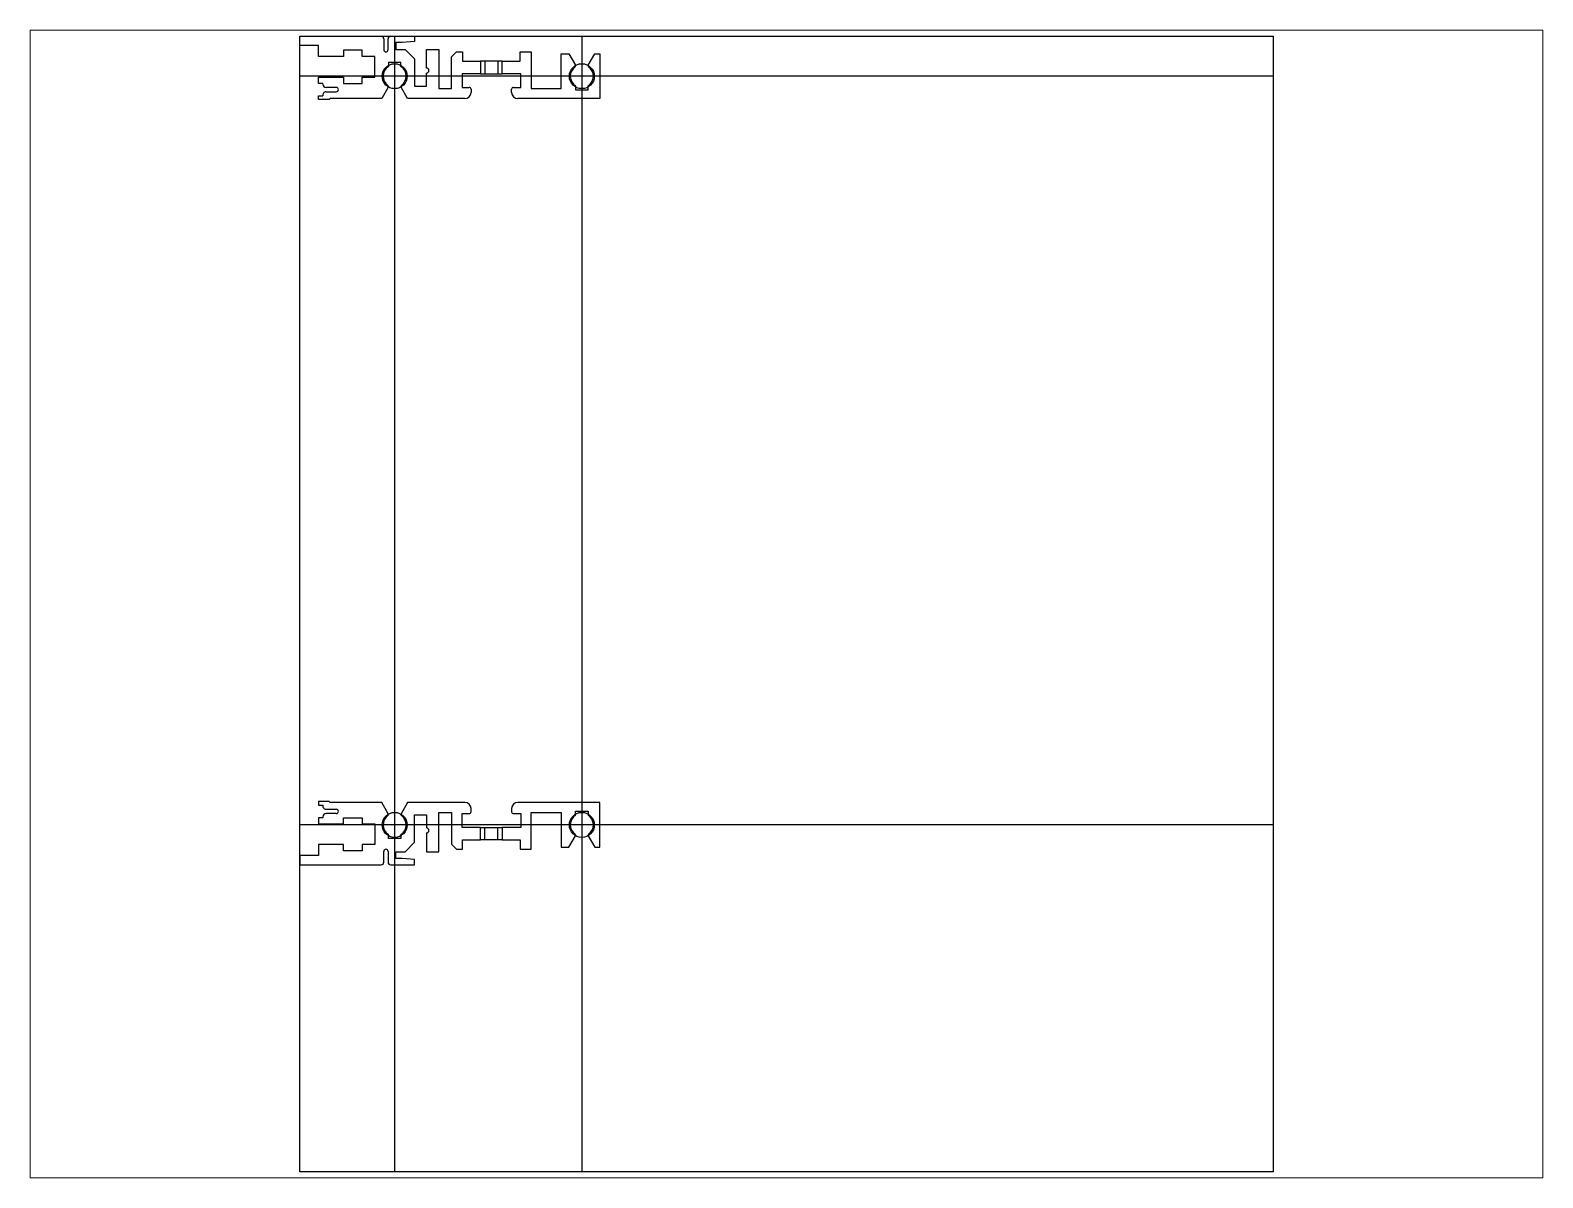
# Paper-space layout 'Layout1' of a CAD drawing. Header units: millimetres. Extents: x 26 to 231, y 20 to 176.
# The model-space entities are those that its viewports show. They can reach past a viewport. Long polylines and large blocks are cut down to what shows.
import ezdxf

# ---------------------------------------------------------------- set-up
doc = ezdxf.new("R2010")
doc.units = ezdxf.units.MM
doc.layers.add('Hole', color=7, linetype='Continuous')
doc.layers.add('TK1', color=4, linetype='Continuous', lineweight=25)

msp = doc.modelspace()

# ---------------------------------------------------------------- linework, layer by layer
for p, q in [((15.2, 182), (15.2, 0)), ((45.2, 182), (45.2, 0)), ((156, 175.6), (0, 175.6)), ((156, 55.6), (0, 55.6))]:
    msp.add_line(p, q)
msp.add_lwpolyline([(156, 0), (0, 0), (0, 182), (156, 182)], close=True)
for centre in [(15.2, 175.6), (45.2, 175.6)]:
    msp.add_circle(centre, 2)
at = {"layer": 'Hole'}
for centre in [(15.2, 55.6), (45.2, 55.6)]:
    msp.add_circle(centre, 2, dxfattribs=at)
at = {"layer": 'TK1'}
for p, q in [((0, 182), (13.05, 182)), ((0, 180.5), (0, 182)), ((14.55, 182), (18.4, 182)), ((18.4, 182), (18.4, 181.17)), ((3, 180.5), (0, 180.5)), ((3, 178.75), (3, 180.5)), ((7, 179.75), (7, 178.75)), ((10, 179.75), (7, 179.75)), ((10, 178.75), (10, 179.75)), ((13.45, 181.6), (13.45, 179.85)), ((14.15, 179.85), (14.15, 181.6)), ((15.4, 181), (15.4, 179.9)), ((16.4, 181), (15.4, 181)), ((15.4, 179.9), (16.9, 179.9)), ((18.4, 181.17), (16.4, 181)), ((16.9, 179.9), (18.4, 178.4)), ((20.3, 179.9), (22.3, 179.9)), ((20.3, 176.9), (20.3, 179.9)), ((22.3, 179.9), (22.3, 173.6)), ((24.3, 178.7), (25.1, 179.5)), ((25.1, 179.5), (26.1, 179.5)), ((26.1, 179.5), (26.1, 178)), ((35.3, 179.5), (37.1, 179.5)), ((35.3, 178), (35.3, 179.5)), ((37.1, 179.5), (37.1, 173.6)), ((7, 178.75), (3, 178.75)), ((12, 178.75), (10, 178.75)), ((12, 175.45), (12, 178.75)), ((14.2, 177.8), (14.2, 177.16)), ((16.2, 177.8), (14.2, 177.8)), ((16.2, 177.16), (16.2, 177.8)), ((18.4, 178.4), (18.4, 174)), ((24.3, 173.6), (24.3, 178.7)), ((26.1, 178), (28.95, 178)), ((28.95, 178), (28.95, 176)), ((29.65, 178), (28.95, 178)), ((29.65, 178), (29.65, 176)), ((31.75, 178), (29.65, 178)), ((31.75, 178), (31.75, 176)), ((32.45, 178), (31.75, 178)), ((32.45, 176), (32.45, 178)), ((32.45, 178), (35.3, 178)), ((41.9, 179.2), (43.12, 179.2)), ((41.9, 173.6), (41.9, 179.2)), ((43.12, 179.2), (44.18, 177.37)), ((46.22, 177.37), (47.28, 179.2)), ((47.28, 179.2), (48.1, 179.2)), ((48.1, 179.2), (48.1, 172)), ((3, 174.45), (3, 175.45)), ((3, 175.45), (7, 175.45)), ((7, 175.45), (7, 174.45)), ((10, 175.45), (12, 175.45)), ((10, 174.45), (10, 175.45)), ((20.3, 174), (20.3, 176.1)), ((26, 176), (26, 173.8)), ((28.95, 176), (26, 176)), ((28.95, 176), (29.65, 176)), ((29.65, 176), (31.75, 176)), ((31.75, 176), (32.45, 176)), ((35.4, 176), (32.45, 176)), ((35.4, 173.8), (35.4, 176)), ((3.7, 174.45), (3, 174.45)), ((3, 171.85), (3, 172.45)), ((3, 172.45), (3.7, 172.45)), ((3.7, 174.3), (3.7, 174.45)), ((4.18, 173.1), (5.85, 173.1)), ((5.85, 173.8), (4.2, 173.8)), ((7, 174.45), (10, 174.45)), ((14.18, 173.83), (13.12, 172)), ((17.28, 172), (16.22, 173.83)), ((18.4, 174), (20.3, 174)), ((22.3, 173.6), (24.3, 173.6)), ((26, 173.8), (27.15, 173.8)), ((27.45, 173.5), (27.45, 173)), ((33.95, 173), (33.95, 173.5)), ((34.25, 173.8), (35.4, 173.8)), ((37.1, 173.6), (41.9, 173.6)), ((44.2, 174.04), (44.2, 173.4)), ((44.2, 173.4), (46.2, 173.4)), ((46.2, 173.4), (46.2, 174.04)), ((4.7, 171.85), (3, 171.85)), ((4.85, 172), (4.7, 171.85)), ((13.12, 172), (4.85, 172)), ((26.45, 172), (17.28, 172)), ((48.1, 172), (34.95, 172)), ((4.7, 59.35), (3, 59.35)), ((3, 59.35), (3, 58.75)), ((3, 58.75), (3.7, 58.75)), ((4.85, 59.2), (4.7, 59.35)), ((13.12, 59.2), (4.85, 59.2)), ((14.18, 57.37), (13.12, 59.2)), ((17.28, 59.2), (16.22, 57.37)), ((26.45, 59.2), (17.28, 59.2)), ((27.45, 57.7), (27.45, 58.2)), ((33.95, 58.2), (33.95, 57.7)), ((48.1, 59.2), (34.95, 59.2)), ((48.1, 52), (48.1, 59.2)), ((3.7, 56.75), (3, 56.75)), ((3, 56.75), (3, 55.75)), ((3.7, 56.9), (3.7, 56.75)), ((4.18, 58.1), (5.85, 58.1)), ((5.85, 57.4), (4.2, 57.4)), ((7, 56.75), (10, 56.75)), ((7, 55.75), (7, 56.75)), ((10, 56.75), (10, 55.75)), ((18.4, 57.2), (20.3, 57.2)), ((18.4, 52.8), (18.4, 57.2)), ((20.3, 57.2), (20.3, 55.1)), ((22.3, 57.6), (24.3, 57.6)), ((22.3, 51.3), (22.3, 57.6)), ((24.3, 57.6), (24.3, 52.5)), ((26, 57.4), (27.15, 57.4)), ((26, 55.2), (26, 57.4)), ((34.25, 57.4), (35.4, 57.4)), ((35.4, 57.4), (35.4, 55.2)), ((37.1, 57.6), (41.9, 57.6)), ((37.1, 51.7), (37.1, 57.6)), ((41.9, 57.6), (41.9, 52)), ((44.2, 57.8), (46.2, 57.8)), ((44.2, 57.16), (44.2, 57.8)), ((46.2, 57.8), (46.2, 57.16)), ((3, 55.75), (7, 55.75)), ((10, 55.75), (12, 55.75)), ((12, 55.75), (12, 52.45)), ((14.2, 53.4), (14.2, 54.04)), ((16.2, 53.4), (14.2, 53.4)), ((16.2, 54.04), (16.2, 53.4)), ((20.3, 54.3), (20.3, 51.3)), ((28.95, 55.2), (26, 55.2)), ((28.95, 53.2), (28.95, 55.2)), ((28.95, 55.2), (29.65, 55.2)), ((29.65, 53.2), (29.65, 55.2)), ((29.65, 55.2), (31.75, 55.2)), ((31.75, 53.2), (31.75, 55.2)), ((31.75, 55.2), (32.45, 55.2)), ((32.45, 55.2), (32.45, 53.2)), ((35.4, 55.2), (32.45, 55.2)), ((43.12, 52), (44.18, 53.83)), ((46.22, 53.83), (47.28, 52)), ((3, 52.45), (3, 50.7)), ((7, 52.45), (3, 52.45)), ((7, 51.45), (7, 52.45)), ((10, 51.45), (7, 51.45)), ((10, 52.45), (10, 51.45)), ((12, 52.45), (10, 52.45)), ((13.45, 49.6), (13.45, 51.35)), ((14.15, 51.35), (14.15, 49.6)), ((15.4, 51.3), (16.9, 51.3)), ((15.4, 50.2), (15.4, 51.3)), ((16.9, 51.3), (18.4, 52.8)), ((20.3, 51.3), (22.3, 51.3)), ((24.3, 52.5), (25.1, 51.7)), ((25.1, 51.7), (26.1, 51.7)), ((26.1, 51.7), (26.1, 53.2)), ((26.1, 53.2), (28.95, 53.2)), ((29.65, 53.2), (28.95, 53.2)), ((31.75, 53.2), (29.65, 53.2)), ((32.45, 53.2), (31.75, 53.2)), ((32.45, 53.2), (35.3, 53.2)), ((35.3, 53.2), (35.3, 51.7)), ((35.3, 51.7), (37.1, 51.7)), ((41.9, 52), (43.12, 52)), ((47.28, 52), (48.1, 52)), ((0, 50.7), (0, 49.2)), ((3, 50.7), (0, 50.7)), ((0, 49.2), (13.05, 49.2)), ((14.55, 49.2), (18.4, 49.2)), ((16.4, 50.2), (15.4, 50.2)), ((18.4, 50.03), (16.4, 50.2)), ((18.4, 49.2), (18.4, 50.03))]:
    msp.add_line(p, q, dxfattribs=at)
for centre, radius, start, end in [((13.05, 181.6), 0.4, 0, 90), ((14.55, 181.6), 0.4, 90, 180), ((13.8, 179.85), 0.35, 180, 0), ((15.2, 175.6), 1.85, 122.7204, 234.4013), ((15.2, 175.6), 1.85, 305.5987, 57.2796), ((45.2, 175.6), 1.85, 125.5987, 237.2796), ((44.01, 177.27), 0.2, 305.5987, 30), ((46.39, 177.27), 0.2, 150, 234.4013), ((45.2, 175.6), 1.85, 302.7204, 54.4013), ((20.3, 176.5), 0.4, 270, 90), ((4.18, 172.6), 0.5, 90, 197.4576), ((4.2, 174.3), 0.5, 180, 270), ((5.85, 173.45), 0.35, 270, 90), ((14.01, 173.93), 0.2, 330, 54.4013), ((16.39, 173.93), 0.2, 125.5987, 210), ((26.45, 173), 1, 270, 0), ((27.15, 173.5), 0.3, 0, 90), ((34.25, 173.5), 0.3, 90, 180), ((34.95, 173), 1, 180, 270), ((4.18, 58.6), 0.5, 162.5424, 270), ((26.45, 58.2), 1, 0, 90), ((34.95, 58.2), 1, 90, 180), ((4.2, 56.9), 0.5, 90, 180), ((5.85, 57.75), 0.35, 270, 90), ((15.2, 55.6), 1.85, 125.5987, 237.2796), ((14.01, 57.27), 0.2, 305.5987, 30), ((16.39, 57.27), 0.2, 150, 234.4013), ((15.2, 55.6), 1.85, 302.7204, 54.4013), ((27.15, 57.7), 0.3, 270, 0), ((34.25, 57.7), 0.3, 180, 270), ((45.2, 55.6), 1.85, 122.7204, 234.4013), ((45.2, 55.6), 1.85, 305.5987, 57.2796), ((20.3, 54.7), 0.4, 270, 90), ((44.01, 53.93), 0.2, 330, 54.4013), ((46.39, 53.93), 0.2, 125.5987, 210), ((13.8, 51.35), 0.35, 0, 180), ((13.05, 49.6), 0.4, 270, 0), ((14.55, 49.6), 0.4, 180, 270)]:
    msp.add_arc(centre, radius, start, end, dxfattribs=at)

psp = doc.layouts.get("Layout1")

# ---------------------------------------------------------------- viewports
at = {"layer": '0'}
psp.add_viewport(center=(128.5, 97.5), size=(205.6, 156), view_center_point=(78, 91), view_height=183.9248, dxfattribs=at)

doc.saveas('drawing.dxf')
